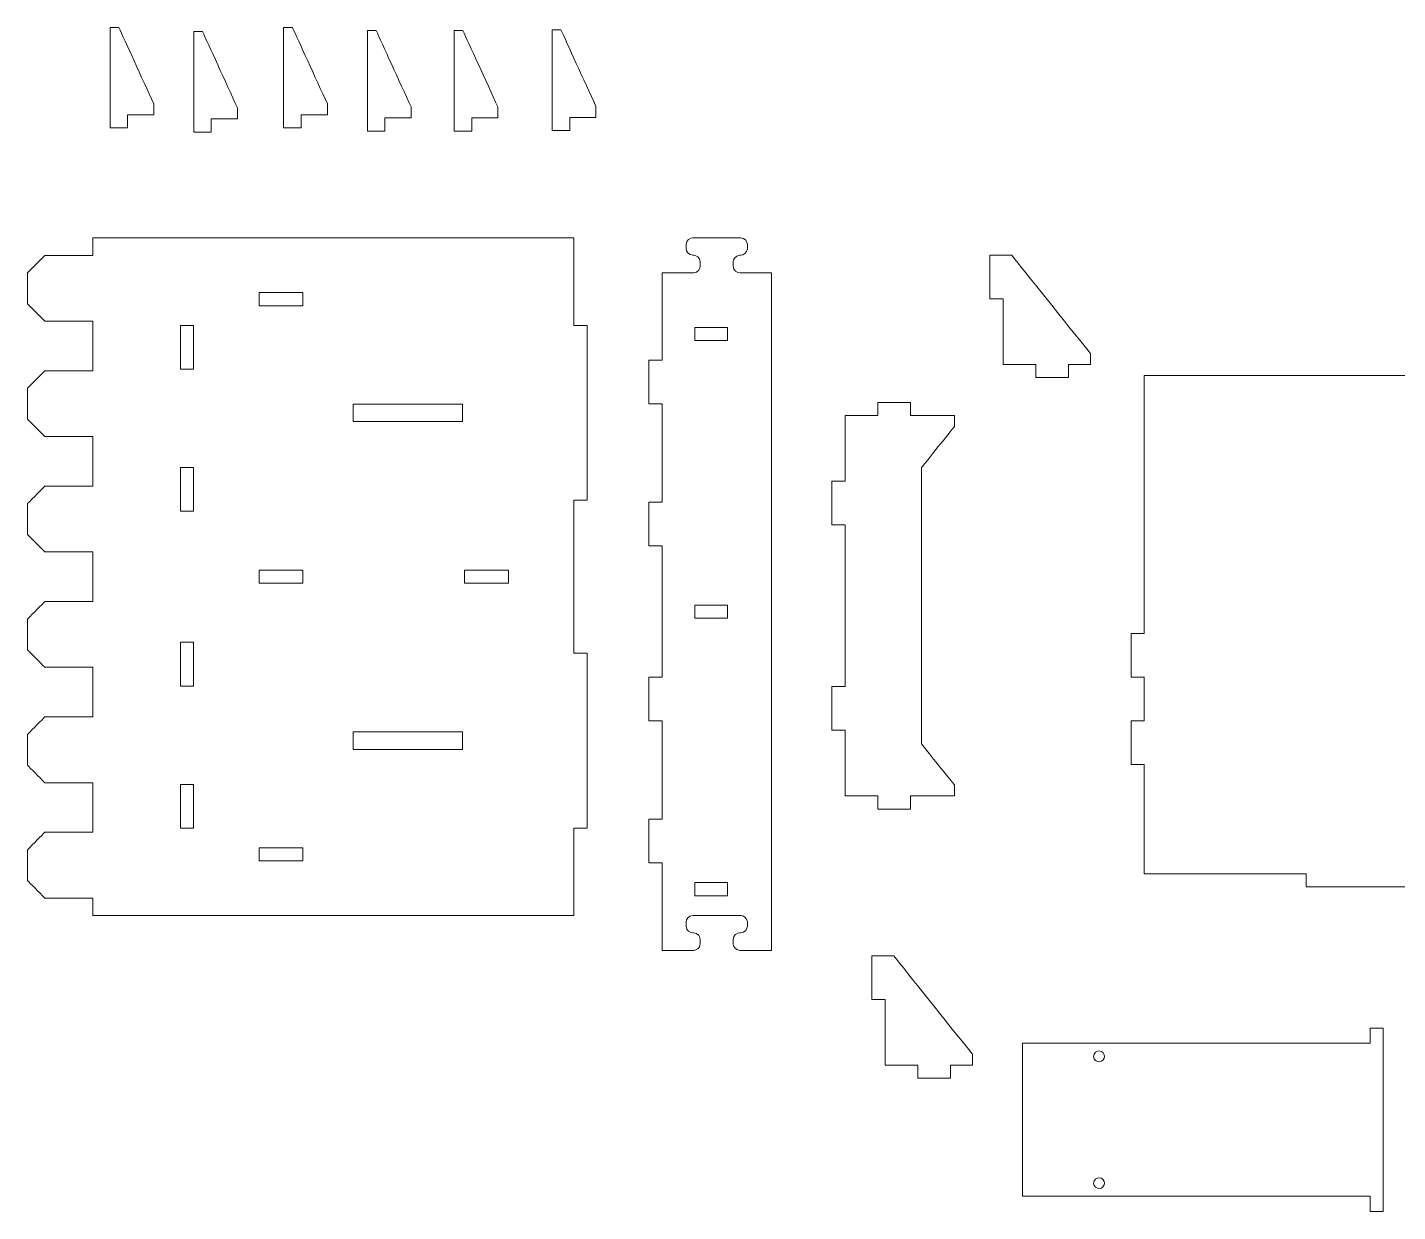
# Model space of a CAD drawing. Header units: millimetres. Extents: x -5059 to 5976, y -2595 to 3315.
# Drawn here: x -3840 to -3213, y -700 to -158 of the extents above; entities that cross this region are included whole.
import ezdxf

# ---------------------------------------------------------------- set-up
doc = ezdxf.new("R2010")
doc.units = ezdxf.units.MM
doc.header["$MEASUREMENT"] = 0
doc.layers.add('Layer 1', color=7, linetype='Continuous')

msp = doc.modelspace()

# ---------------------------------------------------------------- linework, layer by layer
at = {"layer": 'Layer 1', "color": 18, "lineweight": 9}
for points in [[(-3797.8739, -158.331), (-3799.2073, -158.331), (-3801.2073, -158.331), (-3801.8739, -158.331)], [(-3801.8739, -158.331), (-3801.8739, -173.6643), (-3801.8739, -196.6643), (-3801.8739, -204.331)], [(-3781.8739, -193.331), (-3787.2073, -181.6643), (-3795.2073, -164.1643), (-3797.8739, -158.331)], [(-3759.5846, -160.195), (-3760.9179, -160.195), (-3762.9179, -160.195), (-3763.5846, -160.195)], [(-3763.5846, -160.195), (-3763.5846, -175.5283), (-3763.5846, -198.5283), (-3763.5846, -206.195)], [(-3743.5846, -195.195), (-3748.9179, -183.5283), (-3756.9179, -166.0283), (-3759.5846, -160.195)], [(-3718.459, -158.331), (-3719.7923, -158.331), (-3721.7923, -158.331), (-3722.459, -158.331)], [(-3722.459, -158.331), (-3722.459, -173.6643), (-3722.459, -196.6643), (-3722.459, -204.331)], [(-3702.459, -193.331), (-3707.7923, -181.6643), (-3715.7923, -164.1643), (-3718.459, -158.331)], [(-3680.1697, -159.7491), (-3681.503, -159.7491), (-3683.503, -159.7491), (-3684.1697, -159.7491)], [(-3684.1697, -159.7491), (-3684.1697, -175.0824), (-3684.1697, -198.0824), (-3684.1697, -205.7491)], [(-3664.1697, -194.7491), (-3669.503, -183.0824), (-3677.503, -165.5824), (-3680.1697, -159.7491)], [(-3640.4622, -159.7491), (-3641.7955, -159.7491), (-3643.7955, -159.7491), (-3644.4622, -159.7491)], [(-3644.4622, -159.7491), (-3644.4622, -175.0824), (-3644.4622, -198.0824), (-3644.4622, -205.7491)], [(-3624.4622, -194.7491), (-3629.7955, -183.0824), (-3637.7955, -165.5824), (-3640.4622, -159.7491)], [(-3595.6019, -159.4896), (-3596.9352, -159.4896), (-3598.9352, -159.4896), (-3599.6019, -159.4896)], [(-3599.6019, -159.4896), (-3599.6019, -174.8229), (-3599.6019, -197.8229), (-3599.6019, -205.4896)], [(-3579.6019, -194.4896), (-3584.9352, -182.8229), (-3592.9352, -165.3229), (-3595.6019, -159.4896)], [(-3781.8739, -198.331), (-3781.8739, -196.6643), (-3781.8739, -194.1643), (-3781.8739, -193.331)], [(-3702.459, -198.331), (-3702.459, -196.6643), (-3702.459, -194.1643), (-3702.459, -193.331)], [(-3793.8739, -204.331), (-3793.8739, -202.331), (-3793.8739, -199.331), (-3793.8739, -198.331)], [(-3793.8739, -198.331), (-3789.8739, -198.331), (-3783.8739, -198.331), (-3781.8739, -198.331)], [(-3755.5846, -206.195), (-3755.5846, -204.195), (-3755.5846, -201.195), (-3755.5846, -200.195)], [(-3755.5846, -200.195), (-3751.5846, -200.195), (-3745.5846, -200.195), (-3743.5846, -200.195)], [(-3743.5846, -200.195), (-3743.5846, -198.5283), (-3743.5846, -196.0283), (-3743.5846, -195.195)], [(-3714.459, -204.331), (-3714.459, -202.331), (-3714.459, -199.331), (-3714.459, -198.331)], [(-3714.459, -198.331), (-3710.459, -198.331), (-3704.459, -198.331), (-3702.459, -198.331)], [(-3676.1697, -205.7491), (-3676.1697, -203.7491), (-3676.1697, -200.7491), (-3676.1697, -199.7491)], [(-3676.1697, -199.7491), (-3672.1697, -199.7491), (-3666.1697, -199.7491), (-3664.1697, -199.7491)], [(-3664.1697, -199.7491), (-3664.1697, -198.0824), (-3664.1697, -195.5824), (-3664.1697, -194.7491)], [(-3636.4622, -205.7491), (-3636.4622, -203.7491), (-3636.4622, -200.7491), (-3636.4622, -199.7491)], [(-3636.4622, -199.7491), (-3632.4622, -199.7491), (-3626.4622, -199.7491), (-3624.4622, -199.7491)], [(-3624.4622, -199.7491), (-3624.4622, -198.0824), (-3624.4622, -195.5824), (-3624.4622, -194.7491)], [(-3591.6019, -205.4896), (-3591.6019, -203.4896), (-3591.6019, -200.4896), (-3591.6019, -199.4896)], [(-3591.6019, -199.4896), (-3587.6019, -199.4896), (-3581.6019, -199.4896), (-3579.6019, -199.4896)], [(-3579.6019, -199.4896), (-3579.6019, -197.8229), (-3579.6019, -195.3229), (-3579.6019, -194.4896)], [(-3801.8739, -204.331), (-3799.2073, -204.331), (-3795.2073, -204.331), (-3793.8739, -204.331)], [(-3763.5846, -206.195), (-3760.9179, -206.195), (-3756.9179, -206.195), (-3755.5846, -206.195)], [(-3722.459, -204.331), (-3719.7923, -204.331), (-3715.7923, -204.331), (-3714.459, -204.331)], [(-3684.1697, -205.7491), (-3681.503, -205.7491), (-3677.503, -205.7491), (-3676.1697, -205.7491)], [(-3644.4622, -205.7491), (-3641.7955, -205.7491), (-3637.7955, -205.7491), (-3636.4622, -205.7491)], [(-3599.6019, -205.4896), (-3596.9352, -205.4896), (-3592.9352, -205.4896), (-3591.6019, -205.4896)], [(-3809.6738, -254.6657), (-3736.3405, -254.6657), (-3626.3405, -254.6657), (-3589.6738, -254.6657)], [(-3809.6738, -262.6657), (-3809.6738, -259.999), (-3809.6738, -255.999), (-3809.6738, -254.6657)], [(-3589.6738, -254.6657), (-3589.6738, -267.999), (-3589.6738, -287.999), (-3589.6738, -294.6657)], [(-3538.3689, -257.5976), (-3538.3689, -255.5976), (-3536.3689, -254.5976), (-3535.3689, -254.5976)], [(-3535.3689, -254.5976), (-3528.0355, -254.5976), (-3517.0355, -254.5976), (-3513.3689, -254.5976)], [(-3513.3689, -254.5976), (-3511.3689, -254.5976), (-3510.3689, -256.5976), (-3510.3689, -257.5976)], [(-3839.6738, -270.6657), (-3837.0072, -267.999), (-3833.0072, -263.999), (-3831.6738, -262.6657)], [(-3831.6738, -262.6657), (-3824.3405, -262.6657), (-3813.3405, -262.6657), (-3809.6738, -262.6657)], [(-3538.3689, -259.5976), (-3538.3689, -258.9309), (-3538.3689, -257.9309), (-3538.3689, -257.5976)], [(-3535.3689, -262.5976), (-3537.3689, -262.5976), (-3538.3689, -260.5976), (-3538.3689, -259.5976)], [(-3534.8689, -262.5976), (-3535.0355, -262.5976), (-3535.2855, -262.5976), (-3535.3689, -262.5976)], [(-3531.8689, -265.5976), (-3531.8689, -263.5976), (-3533.8689, -262.5976), (-3534.8689, -262.5976)], [(-3513.8689, -262.5976), (-3515.8689, -262.5976), (-3516.8689, -264.5976), (-3516.8689, -265.5976)], [(-3513.3689, -262.5976), (-3513.5355, -262.5976), (-3513.7855, -262.5976), (-3513.8689, -262.5976)], [(-3510.3689, -259.5976), (-3510.3689, -261.5976), (-3512.3689, -262.5976), (-3513.3689, -262.5976)], [(-3510.3689, -257.5976), (-3510.3689, -258.2642), (-3510.3689, -259.2642), (-3510.3689, -259.5976)], [(-3389.4212, -262.5806), (-3392.7545, -262.5806), (-3397.7545, -262.5806), (-3399.4212, -262.5806)], [(-3399.4212, -262.5806), (-3399.4212, -269.2472), (-3399.4212, -279.2472), (-3399.4212, -282.5806)], [(-3353.4212, -307.5806), (-3365.4212, -292.5806), (-3383.4212, -270.0806), (-3389.4212, -262.5806)], [(-3534.8689, -270.5976), (-3532.8689, -270.5976), (-3531.8689, -268.5976), (-3531.8689, -267.5976)], [(-3531.8689, -267.5976), (-3531.8689, -266.9309), (-3531.8689, -265.9309), (-3531.8689, -265.5976)], [(-3516.8689, -265.5976), (-3516.8689, -266.2642), (-3516.8689, -267.2642), (-3516.8689, -267.5976)], [(-3516.8689, -267.5976), (-3516.8689, -269.5976), (-3514.8689, -270.5976), (-3513.8689, -270.5976)], [(-3839.6738, -284.7592), (-3839.6738, -280.0614), (-3839.6738, -273.0146), (-3839.6738, -270.6657)], [(-3549.3689, -310.5976), (-3549.3689, -297.2642), (-3549.3689, -277.2642), (-3549.3689, -270.5976)], [(-3549.3689, -270.5976), (-3544.5355, -270.5976), (-3537.2855, -270.5976), (-3534.8689, -270.5976)], [(-3513.8689, -270.5976), (-3509.0355, -270.5976), (-3501.7855, -270.5976), (-3499.3689, -270.5976)], [(-3499.3689, -270.5976), (-3499.3689, -373.9309), (-3499.3689, -528.9309), (-3499.3689, -580.5976)], [(-3733.6738, -279.6657), (-3733.6738, -281.6657), (-3733.6738, -284.6657), (-3733.6738, -285.6657)], [(-3713.6738, -279.6657), (-3720.3405, -279.6657), (-3730.3405, -279.6657), (-3733.6738, -279.6657)], [(-3713.6738, -285.6657), (-3713.6738, -283.6657), (-3713.6738, -280.6657), (-3713.6738, -279.6657)], [(-3831.6738, -292.7592), (-3834.3405, -290.0926), (-3838.3405, -286.0926), (-3839.6738, -284.7592)], [(-3733.6738, -285.6657), (-3727.0072, -285.6657), (-3717.0072, -285.6657), (-3713.6738, -285.6657)], [(-3399.4212, -282.5806), (-3397.4212, -282.5806), (-3394.4212, -282.5806), (-3393.4212, -282.5806)], [(-3393.4212, -282.5806), (-3393.4212, -292.5806), (-3393.4212, -307.5806), (-3393.4212, -312.5806)], [(-3809.6738, -292.7592), (-3817.0072, -292.7592), (-3828.0072, -292.7592), (-3831.6738, -292.7592)], [(-3809.6738, -315.447), (-3809.6738, -307.8844), (-3809.6738, -296.5405), (-3809.6738, -292.7592)], [(-3769.6738, -294.6657), (-3769.6738, -301.3324), (-3769.6738, -311.3324), (-3769.6738, -314.6657)], [(-3763.6738, -294.6657), (-3765.6738, -294.6657), (-3768.6738, -294.6657), (-3769.6738, -294.6657)], [(-3763.6738, -314.6657), (-3763.6738, -307.999), (-3763.6738, -297.999), (-3763.6738, -294.6657)], [(-3589.6738, -294.6657), (-3587.6738, -294.6657), (-3584.6738, -294.6657), (-3583.6738, -294.6657)], [(-3583.6738, -294.6657), (-3583.6738, -321.3324), (-3583.6738, -361.3324), (-3583.6738, -374.6657)], [(-3534.3689, -295.5976), (-3534.3689, -297.5976), (-3534.3689, -300.5976), (-3534.3689, -301.5976)], [(-3519.3689, -295.5976), (-3524.3689, -295.5976), (-3531.8689, -295.5976), (-3534.3689, -295.5976)], [(-3519.3689, -301.5976), (-3519.3689, -299.5976), (-3519.3689, -296.5976), (-3519.3689, -295.5976)], [(-3534.3689, -301.5976), (-3529.3689, -301.5976), (-3521.8689, -301.5976), (-3519.3689, -301.5976)], [(-3555.3689, -330.5976), (-3555.3689, -323.9309), (-3555.3689, -313.9309), (-3555.3689, -310.5976)], [(-3555.3689, -310.5976), (-3553.3689, -310.5976), (-3550.3689, -310.5976), (-3549.3689, -310.5976)], [(-3393.4212, -312.5806), (-3388.4212, -312.5806), (-3380.9212, -312.5806), (-3378.4212, -312.5806)], [(-3378.4212, -312.5806), (-3378.4212, -314.5806), (-3378.4212, -317.5806), (-3378.4212, -318.5806)], [(-3363.4212, -318.5806), (-3363.4212, -316.5806), (-3363.4212, -313.5806), (-3363.4212, -312.5806)], [(-3363.4212, -312.5806), (-3360.0878, -312.5806), (-3355.0878, -312.5806), (-3353.4212, -312.5806)], [(-3353.4212, -312.5806), (-3353.4212, -310.9139), (-3353.4212, -308.4139), (-3353.4212, -307.5806)], [(-3839.6738, -323.447), (-3837.0072, -320.7803), (-3833.0072, -316.7803), (-3831.6738, -315.447)], [(-3831.6738, -315.447), (-3824.3405, -315.447), (-3813.3405, -315.447), (-3809.6738, -315.447)], [(-3769.6738, -314.6657), (-3767.6738, -314.6657), (-3764.6738, -314.6657), (-3763.6738, -314.6657)], [(-3378.4212, -318.5806), (-3373.4212, -318.5806), (-3365.9212, -318.5806), (-3363.4212, -318.5806)], [(-3128.1657, -317.5976), (-3195.0388, -317.5976), (-3295.3485, -317.5976), (-3328.7851, -317.5976)], [(-3328.7851, -317.5976), (-3328.7851, -356.9309), (-3328.7851, -415.9309), (-3328.7851, -435.5976)], [(-3839.6738, -337.5405), (-3839.6738, -332.8427), (-3839.6738, -325.7959), (-3839.6738, -323.447)], [(-3690.6738, -330.6657), (-3690.6738, -333.3324), (-3690.6738, -337.3324), (-3690.6738, -338.6657)], [(-3640.6738, -330.6657), (-3657.3405, -330.6657), (-3682.3405, -330.6657), (-3690.6738, -330.6657)], [(-3640.6738, -338.6657), (-3640.6738, -335.999), (-3640.6738, -331.999), (-3640.6738, -330.6657)], [(-3549.3689, -330.5976), (-3551.3689, -330.5976), (-3554.3689, -330.5976), (-3555.3689, -330.5976)], [(-3549.3689, -375.5976), (-3549.3689, -360.5976), (-3549.3689, -338.0976), (-3549.3689, -330.5976)], [(-3450.6684, -329.9274), (-3445.6684, -329.9274), (-3438.1684, -329.9274), (-3435.6684, -329.9274)], [(-3450.6684, -335.9274), (-3450.6684, -333.9274), (-3450.6684, -330.9274), (-3450.6684, -329.9274)], [(-3435.6684, -329.9274), (-3435.6684, -331.9274), (-3435.6684, -334.9274), (-3435.6684, -335.9274)], [(-3831.6738, -345.5405), (-3834.3405, -342.8738), (-3838.3405, -338.8738), (-3839.6738, -337.5405)], [(-3465.6684, -335.9274), (-3460.6684, -335.9274), (-3453.1684, -335.9274), (-3450.6684, -335.9274)], [(-3465.6684, -365.9274), (-3465.6684, -355.9274), (-3465.6684, -340.9274), (-3465.6684, -335.9274)], [(-3435.6684, -335.9274), (-3429.0018, -335.9274), (-3419.0018, -335.9274), (-3415.6684, -335.9274)], [(-3415.6684, -335.9274), (-3415.6684, -337.5941), (-3415.6684, -340.0941), (-3415.6684, -340.9274)], [(-3690.6738, -338.6657), (-3674.0072, -338.6657), (-3649.0072, -338.6657), (-3640.6738, -338.6657)], [(-3415.6684, -340.9274), (-3420.6684, -347.1774), (-3428.1684, -356.5524), (-3430.6684, -359.6774)], [(-3809.6738, -345.5405), (-3817.0072, -345.5405), (-3828.0072, -345.5405), (-3831.6738, -345.5405)], [(-3809.6738, -368.2283), (-3809.6738, -360.6657), (-3809.6738, -349.3218), (-3809.6738, -345.5405)], [(-3763.6738, -359.6657), (-3765.6738, -359.6657), (-3768.6738, -359.6657), (-3769.6738, -359.6657)], [(-3769.6738, -359.6657), (-3769.6738, -366.3324), (-3769.6738, -376.3324), (-3769.6738, -379.6657)], [(-3763.6738, -379.6657), (-3763.6738, -372.999), (-3763.6738, -362.999), (-3763.6738, -359.6657)], [(-3430.6684, -486.1774), (-3430.6684, -444.0107), (-3430.6684, -380.7607), (-3430.6684, -359.6774)], [(-3839.6738, -376.2283), (-3837.0072, -373.5616), (-3833.0072, -369.5616), (-3831.6738, -368.2283)], [(-3831.6738, -368.2283), (-3824.3405, -368.2283), (-3813.3405, -368.2283), (-3809.6738, -368.2283)], [(-3471.6684, -365.9274), (-3469.6684, -365.9274), (-3466.6684, -365.9274), (-3465.6684, -365.9274)], [(-3471.6684, -385.9274), (-3471.6684, -379.2607), (-3471.6684, -369.2607), (-3471.6684, -365.9274)], [(-3583.6738, -374.6657), (-3585.6738, -374.6657), (-3588.6738, -374.6657), (-3589.6738, -374.6657)], [(-3589.6738, -374.6657), (-3589.6738, -397.999), (-3589.6738, -432.999), (-3589.6738, -444.6657)], [(-3555.3689, -395.5976), (-3555.3689, -388.9309), (-3555.3689, -378.9309), (-3555.3689, -375.5976)], [(-3555.3689, -375.5976), (-3553.3689, -375.5976), (-3550.3689, -375.5976), (-3549.3689, -375.5976)], [(-3839.6738, -390.3218), (-3839.6738, -385.624), (-3839.6738, -378.5772), (-3839.6738, -376.2283)], [(-3769.6738, -379.6657), (-3767.6738, -379.6657), (-3764.6738, -379.6657), (-3763.6738, -379.6657)], [(-3465.6684, -385.9274), (-3467.6684, -385.9274), (-3470.6684, -385.9274), (-3471.6684, -385.9274)], [(-3465.6684, -385.9274), (-3465.6684, -410.5941), (-3465.6684, -447.5941), (-3465.6684, -459.9274)], [(-3831.6738, -398.3218), (-3834.3405, -395.6551), (-3838.3405, -391.6551), (-3839.6738, -390.3218)], [(-3809.6738, -398.3218), (-3817.0072, -398.3218), (-3828.0072, -398.3218), (-3831.6738, -398.3218)], [(-3809.6738, -421.0096), (-3809.6738, -413.447), (-3809.6738, -402.1031), (-3809.6738, -398.3218)], [(-3549.3689, -395.5976), (-3551.3689, -395.5976), (-3554.3689, -395.5976), (-3555.3689, -395.5976)], [(-3549.3689, -455.5976), (-3549.3689, -435.5976), (-3549.3689, -405.5976), (-3549.3689, -395.5976)], [(-3733.6738, -406.6657), (-3733.6738, -408.6657), (-3733.6738, -411.6657), (-3733.6738, -412.6657)], [(-3713.6738, -406.6657), (-3720.3405, -406.6657), (-3730.3405, -406.6657), (-3733.6738, -406.6657)], [(-3713.6738, -412.6657), (-3713.6738, -410.6657), (-3713.6738, -407.6657), (-3713.6738, -406.6657)], [(-3639.6738, -406.6657), (-3639.6738, -408.6657), (-3639.6738, -411.6657), (-3639.6738, -412.6657)], [(-3619.6738, -406.6657), (-3626.3405, -406.6657), (-3636.3405, -406.6657), (-3639.6738, -406.6657)], [(-3619.6738, -412.6657), (-3619.6738, -410.6657), (-3619.6738, -407.6657), (-3619.6738, -406.6657)], [(-3733.6738, -412.6657), (-3727.0072, -412.6657), (-3717.0072, -412.6657), (-3713.6738, -412.6657)], [(-3639.6738, -412.6657), (-3633.0072, -412.6657), (-3623.0072, -412.6657), (-3619.6738, -412.6657)], [(-3839.6738, -429.0096), (-3837.0072, -426.3429), (-3833.0072, -422.3429), (-3831.6738, -421.0096)], [(-3831.6738, -421.0096), (-3824.3405, -421.0096), (-3813.3405, -421.0096), (-3809.6738, -421.0096)], [(-3534.3689, -422.5976), (-3534.3689, -424.5976), (-3534.3689, -427.5976), (-3534.3689, -428.5976)], [(-3519.3689, -422.5976), (-3524.3689, -422.5976), (-3531.8689, -422.5976), (-3534.3689, -422.5976)], [(-3519.3689, -428.5976), (-3519.3689, -426.5976), (-3519.3689, -423.5976), (-3519.3689, -422.5976)], [(-3839.6738, -443.1031), (-3839.6738, -438.4053), (-3839.6738, -431.3585), (-3839.6738, -429.0096)], [(-3534.3689, -428.5976), (-3529.3689, -428.5976), (-3521.8689, -428.5976), (-3519.3689, -428.5976)], [(-3334.7851, -435.5976), (-3332.7851, -435.5976), (-3329.7851, -435.5976), (-3328.7851, -435.5976)], [(-3334.7851, -455.5976), (-3334.7851, -448.9309), (-3334.7851, -438.9309), (-3334.7851, -435.5976)], [(-3831.6738, -451.1031), (-3834.3405, -448.4364), (-3838.3405, -444.4364), (-3839.6738, -443.1031)], [(-3769.6738, -439.6657), (-3769.6738, -446.3324), (-3769.6738, -456.3324), (-3769.6738, -459.6657)], [(-3763.6738, -439.6657), (-3765.6738, -439.6657), (-3768.6738, -439.6657), (-3769.6738, -439.6657)], [(-3763.6738, -459.6657), (-3763.6738, -452.999), (-3763.6738, -442.999), (-3763.6738, -439.6657)], [(-3589.6738, -444.6657), (-3587.6738, -444.6657), (-3584.6738, -444.6657), (-3583.6738, -444.6657)], [(-3583.6738, -444.6657), (-3583.6738, -471.3324), (-3583.6738, -511.3324), (-3583.6738, -524.6657)], [(-3809.6738, -451.1031), (-3817.0072, -451.1031), (-3828.0072, -451.1031), (-3831.6738, -451.1031)], [(-3809.6738, -473.7909), (-3809.6738, -466.2283), (-3809.6738, -454.8844), (-3809.6738, -451.1031)], [(-3555.3689, -475.5976), (-3555.3689, -468.9309), (-3555.3689, -458.9309), (-3555.3689, -455.5976)], [(-3555.3689, -455.5976), (-3553.3689, -455.5976), (-3550.3689, -455.5976), (-3549.3689, -455.5976)], [(-3328.7851, -455.5976), (-3330.7851, -455.5976), (-3333.7851, -455.5976), (-3334.7851, -455.5976)], [(-3328.7851, -455.5976), (-3328.7851, -462.2642), (-3328.7851, -472.2642), (-3328.7851, -475.5976)], [(-3769.6738, -459.6657), (-3767.6738, -459.6657), (-3764.6738, -459.6657), (-3763.6738, -459.6657)], [(-3465.6684, -459.9274), (-3467.6684, -459.9274), (-3470.6684, -459.9274), (-3471.6684, -459.9274)], [(-3471.6684, -459.9274), (-3471.6684, -466.5941), (-3471.6684, -476.5941), (-3471.6684, -479.9274)], [(-3839.6738, -481.7909), (-3837.0072, -479.1242), (-3833.0072, -475.1242), (-3831.6738, -473.7909)], [(-3831.6738, -473.7909), (-3824.3405, -473.7909), (-3813.3405, -473.7909), (-3809.6738, -473.7909)], [(-3549.3689, -475.5976), (-3551.3689, -475.5976), (-3554.3689, -475.5976), (-3555.3689, -475.5976)], [(-3549.3689, -520.5976), (-3549.3689, -505.5976), (-3549.3689, -483.0976), (-3549.3689, -475.5976)], [(-3334.7851, -475.5976), (-3332.7851, -475.5976), (-3329.7851, -475.5976), (-3328.7851, -475.5976)], [(-3334.7851, -495.5976), (-3334.7851, -488.9309), (-3334.7851, -478.9309), (-3334.7851, -475.5976)], [(-3839.6738, -495.8844), (-3839.6738, -491.1866), (-3839.6738, -484.1398), (-3839.6738, -481.7909)], [(-3690.6738, -480.6657), (-3690.6738, -483.3324), (-3690.6738, -487.3324), (-3690.6738, -488.6657)], [(-3640.6738, -480.6657), (-3657.3405, -480.6657), (-3682.3405, -480.6657), (-3690.6738, -480.6657)], [(-3640.6738, -488.6657), (-3640.6738, -485.999), (-3640.6738, -481.999), (-3640.6738, -480.6657)], [(-3471.6684, -479.9274), (-3469.6684, -479.9274), (-3466.6684, -479.9274), (-3465.6684, -479.9274)], [(-3465.6684, -479.9274), (-3465.6684, -489.9274), (-3465.6684, -504.9274), (-3465.6684, -509.9274)], [(-3690.6738, -488.6657), (-3674.0072, -488.6657), (-3649.0072, -488.6657), (-3640.6738, -488.6657)], [(-3415.6684, -504.9274), (-3420.6684, -498.6774), (-3428.1684, -489.3024), (-3430.6684, -486.1774)], [(-3831.6738, -503.8844), (-3834.3405, -501.2177), (-3838.3405, -497.2177), (-3839.6738, -495.8844)], [(-3328.7851, -495.5976), (-3330.7851, -495.5976), (-3333.7851, -495.5976), (-3334.7851, -495.5976)], [(-3328.7851, -495.5976), (-3328.7851, -512.2642), (-3328.7851, -537.2642), (-3328.7851, -545.5976)], [(-3809.6738, -503.8844), (-3817.0072, -503.8844), (-3828.0072, -503.8844), (-3831.6738, -503.8844)], [(-3809.6738, -526.5722), (-3809.6738, -519.0096), (-3809.6738, -507.6657), (-3809.6738, -503.8844)], [(-3769.6738, -504.6657), (-3769.6738, -511.3324), (-3769.6738, -521.3324), (-3769.6738, -524.6657)], [(-3763.6738, -504.6657), (-3765.6738, -504.6657), (-3768.6738, -504.6657), (-3769.6738, -504.6657)], [(-3763.6738, -524.6657), (-3763.6738, -517.999), (-3763.6738, -507.999), (-3763.6738, -504.6657)], [(-3415.6684, -509.9274), (-3415.6684, -508.2607), (-3415.6684, -505.7607), (-3415.6684, -504.9274)], [(-3465.6684, -509.9274), (-3460.6684, -509.9274), (-3453.1684, -509.9274), (-3450.6684, -509.9274)], [(-3450.6684, -509.9274), (-3450.6684, -511.9274), (-3450.6684, -514.9274), (-3450.6684, -515.9274)], [(-3435.6684, -515.9274), (-3435.6684, -513.9274), (-3435.6684, -510.9274), (-3435.6684, -509.9274)], [(-3435.6684, -509.9274), (-3429.0018, -509.9274), (-3419.0018, -509.9274), (-3415.6684, -509.9274)], [(-3450.6684, -515.9274), (-3445.6684, -515.9274), (-3438.1684, -515.9274), (-3435.6684, -515.9274)], [(-3769.6738, -524.6657), (-3767.6738, -524.6657), (-3764.6738, -524.6657), (-3763.6738, -524.6657)], [(-3583.6738, -524.6657), (-3585.6738, -524.6657), (-3588.6738, -524.6657), (-3589.6738, -524.6657)], [(-3589.6738, -524.6657), (-3589.6738, -537.999), (-3589.6738, -557.999), (-3589.6738, -564.6657)], [(-3555.3689, -540.5976), (-3555.3689, -533.9309), (-3555.3689, -523.9309), (-3555.3689, -520.5976)], [(-3555.3689, -520.5976), (-3553.3689, -520.5976), (-3550.3689, -520.5976), (-3549.3689, -520.5976)], [(-3839.6738, -534.5722), (-3837.0072, -531.9055), (-3833.0072, -527.9055), (-3831.6738, -526.5722)], [(-3831.6738, -526.5722), (-3824.3405, -526.5722), (-3813.3405, -526.5722), (-3809.6738, -526.5722)], [(-3839.6738, -548.6657), (-3839.6738, -543.9679), (-3839.6738, -536.9211), (-3839.6738, -534.5722)], [(-3713.6738, -533.6657), (-3720.3405, -533.6657), (-3730.3405, -533.6657), (-3733.6738, -533.6657)], [(-3733.6738, -533.6657), (-3733.6738, -535.6657), (-3733.6738, -538.6657), (-3733.6738, -539.6657)], [(-3713.6738, -539.6657), (-3713.6738, -537.6657), (-3713.6738, -534.6657), (-3713.6738, -533.6657)], [(-3733.6738, -539.6657), (-3727.0072, -539.6657), (-3717.0072, -539.6657), (-3713.6738, -539.6657)], [(-3549.3689, -540.5976), (-3551.3689, -540.5976), (-3554.3689, -540.5976), (-3555.3689, -540.5976)], [(-3549.3689, -580.5976), (-3549.3689, -567.2642), (-3549.3689, -547.2642), (-3549.3689, -540.5976)], [(-3831.6738, -556.6657), (-3834.3405, -553.999), (-3838.3405, -549.999), (-3839.6738, -548.6657)], [(-3519.3689, -549.5976), (-3524.3689, -549.5976), (-3531.8689, -549.5976), (-3534.3689, -549.5976)], [(-3534.3689, -549.5976), (-3534.3689, -551.5976), (-3534.3689, -554.5976), (-3534.3689, -555.5976)], [(-3519.3689, -555.5976), (-3519.3689, -553.5976), (-3519.3689, -550.5976), (-3519.3689, -549.5976)], [(-3328.7851, -545.5976), (-3304.1184, -545.5976), (-3267.1184, -545.5976), (-3254.7851, -545.5976)], [(-3254.7851, -551.5976), (-3254.7851, -549.5976), (-3254.7851, -546.5976), (-3254.7851, -545.5976)], [(-3809.6738, -556.6657), (-3817.0072, -556.6657), (-3828.0072, -556.6657), (-3831.6738, -556.6657)], [(-3809.6738, -564.6657), (-3809.6738, -561.999), (-3809.6738, -557.999), (-3809.6738, -556.6657)], [(-3534.3689, -555.5976), (-3529.3689, -555.5976), (-3521.8689, -555.5976), (-3519.3689, -555.5976)], [(-3174.7851, -551.5976), (-3201.4518, -551.5976), (-3241.4518, -551.5976), (-3254.7851, -551.5976)], [(-3589.6738, -564.6657), (-3663.0072, -564.6657), (-3773.0072, -564.6657), (-3809.6738, -564.6657)], [(-3535.3689, -564.5976), (-3537.3689, -564.5976), (-3538.3689, -566.5976), (-3538.3689, -567.5976)], [(-3538.3689, -567.5976), (-3538.3689, -568.2642), (-3538.3689, -569.2642), (-3538.3689, -569.5976)], [(-3538.3689, -569.5976), (-3538.3689, -571.5976), (-3536.3689, -572.5976), (-3535.3689, -572.5976)], [(-3513.3689, -564.5976), (-3520.7022, -564.5976), (-3531.7022, -564.5976), (-3535.3689, -564.5976)], [(-3510.3689, -567.5976), (-3510.3689, -565.5976), (-3512.3689, -564.5976), (-3513.3689, -564.5976)], [(-3513.3689, -572.5976), (-3511.3689, -572.5976), (-3510.3689, -570.5976), (-3510.3689, -569.5976)], [(-3510.3689, -569.5976), (-3510.3689, -568.9309), (-3510.3689, -567.9309), (-3510.3689, -567.5976)], [(-3535.3689, -572.5976), (-3535.2022, -572.5976), (-3534.9522, -572.5976), (-3534.8689, -572.5976)], [(-3534.8689, -572.5976), (-3532.8689, -572.5976), (-3531.8689, -574.5976), (-3531.8689, -575.5976)], [(-3531.8689, -575.5976), (-3531.8689, -576.2642), (-3531.8689, -577.2642), (-3531.8689, -577.5976)], [(-3516.8689, -575.5976), (-3516.8689, -573.5976), (-3514.8689, -572.5976), (-3513.8689, -572.5976)], [(-3516.8689, -577.5976), (-3516.8689, -576.9309), (-3516.8689, -575.9309), (-3516.8689, -575.5976)], [(-3513.8689, -572.5976), (-3513.7022, -572.5976), (-3513.4522, -572.5976), (-3513.3689, -572.5976)], [(-3549.3689, -580.5976), (-3544.5355, -580.5976), (-3537.2855, -580.5976), (-3534.8689, -580.5976)], [(-3531.8689, -577.5976), (-3531.8689, -579.5976), (-3533.8689, -580.5976), (-3534.8689, -580.5976)], [(-3513.8689, -580.5976), (-3515.8689, -580.5976), (-3516.8689, -578.5976), (-3516.8689, -577.5976)], [(-3499.3689, -580.5976), (-3504.2022, -580.5976), (-3511.4522, -580.5976), (-3513.8689, -580.5976)], [(-3443.376, -583.1216), (-3446.7094, -583.1216), (-3451.7094, -583.1216), (-3453.376, -583.1216)], [(-3453.376, -583.1216), (-3453.376, -589.7882), (-3453.376, -599.7882), (-3453.376, -603.1216)], [(-3407.376, -628.1216), (-3419.376, -613.1216), (-3437.376, -590.6216), (-3443.376, -583.1216)], [(-3453.376, -603.1216), (-3451.376, -603.1216), (-3448.376, -603.1216), (-3447.376, -603.1216)], [(-3447.376, -603.1216), (-3447.376, -613.1216), (-3447.376, -628.1216), (-3447.376, -633.1216)], [(-3225.4948, -616.1185), (-3223.4948, -616.1185), (-3220.4948, -616.1185), (-3219.4948, -616.1185)], [(-3225.4948, -623.1185), (-3225.4948, -620.7851), (-3225.4948, -617.2851), (-3225.4948, -616.1185)], [(-3219.4948, -616.1185), (-3219.4948, -644.1185), (-3219.4948, -686.1185), (-3219.4948, -700.1185)], [(-3384.4948, -693.1185), (-3384.4948, -669.7851), (-3384.4948, -634.7851), (-3384.4948, -623.1185)], [(-3384.4948, -623.1185), (-3331.4948, -623.1185), (-3251.9948, -623.1185), (-3225.4948, -623.1185)], [(-3407.376, -633.1216), (-3407.376, -631.4549), (-3407.376, -628.9549), (-3407.376, -628.1216)], [(-3447.376, -633.1216), (-3442.376, -633.1216), (-3434.876, -633.1216), (-3432.376, -633.1216)], [(-3432.376, -633.1216), (-3432.376, -635.1216), (-3432.376, -638.1216), (-3432.376, -639.1216)], [(-3432.376, -639.1216), (-3427.376, -639.1216), (-3419.876, -639.1216), (-3417.376, -639.1216)], [(-3417.376, -639.1216), (-3417.376, -637.1216), (-3417.376, -634.1216), (-3417.376, -633.1216)], [(-3417.376, -633.1216), (-3414.0427, -633.1216), (-3409.0427, -633.1216), (-3407.376, -633.1216)], [(-3384.4948, -693.1185), (-3331.4948, -693.1185), (-3251.9948, -693.1185), (-3225.4948, -693.1185)], [(-3225.4948, -700.1185), (-3225.4948, -697.7851), (-3225.4948, -694.2851), (-3225.4948, -693.1185)], [(-3219.4948, -700.1185), (-3221.4948, -700.1185), (-3224.4948, -700.1185), (-3225.4948, -700.1185)]]:
    msp.add_open_spline(points, degree=3, dxfattribs=at)
for points in [[(-3351.9948, -629.1185), (-3351.9948, -627.4518), (-3350.3281, -626.6185), (-3349.4948, -626.6185), (-3349.4948, -626.6185), (-3347.8281, -626.6185), (-3346.9948, -628.2851), (-3346.9948, -629.1185)], [(-3351.9948, -629.1185), (-3351.9948, -630.7851), (-3350.3281, -631.6185), (-3349.4948, -631.6185), (-3349.4948, -631.6185), (-3347.8281, -631.6185), (-3346.9948, -629.9518), (-3346.9948, -629.1185)], [(-3351.9948, -687.1185), (-3351.9948, -685.4518), (-3350.3281, -684.6185), (-3349.4948, -684.6185), (-3349.4948, -684.6185), (-3347.8281, -684.6185), (-3346.9948, -686.2851), (-3346.9948, -687.1185)], [(-3351.9948, -687.1185), (-3351.9948, -688.7851), (-3350.3281, -689.6185), (-3349.4948, -689.6185), (-3349.4948, -689.6185), (-3347.8281, -689.6185), (-3346.9948, -687.9518), (-3346.9948, -687.1185)]]:
    msp.add_open_spline(points, degree=3, knots=[0, 0, 0, 0, 0.33333333, 0.33333333, 0.33333333, 0.33333333, 1, 1, 1, 1], dxfattribs=at)

doc.saveas('drawing.dxf')
